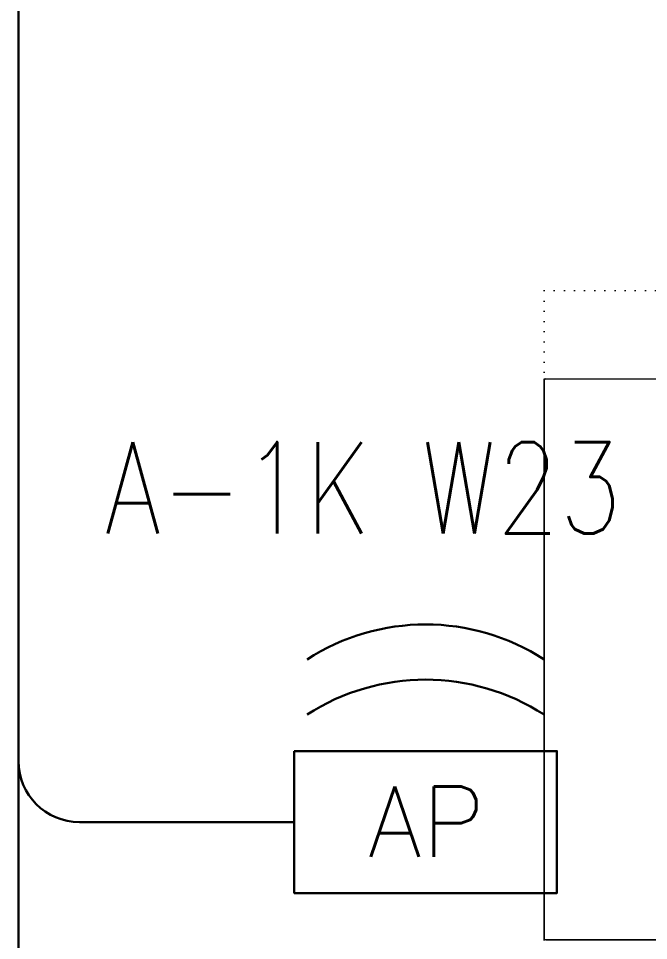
# Model space of a CAD drawing. Extents: x -2050 to 29725, y -1777 to 6820.
# Drawn here: x 1197 to 1300.3, y 943 to 1094.2 of the extents above; entities that cross this region are included whole.
import ezdxf

# ---------------------------------------------------------------- set-up
doc = ezdxf.new("R2010")
doc.units = 0
doc.header["$LTSCALE"] = 25
doc.header["$MEASUREMENT"] = 0
doc.linetypes.add('DOT2', pattern=[0.125, 0, -0.125])
doc.layers.get('0').update_dxf_attribs({"color": 9, "lineweight": 9})
for name, color, linetype, lineweight in [('05', 9, 'Continuous', 9), ('20', 9, 'DOT2', 9), ('DATA TAVAN', 160, 'Continuous', 30), ('E-ACCESS POINT (KABLOSUZ ERİŞİM İÇİN)', 7, 'Continuous', 30), ('E-YAZI', 7, 'Continuous', 30)]:
    doc.layers.add(name, color=color, linetype=linetype, lineweight=lineweight)
doc.styles.add('E-YAZI', font='txttw.shx')

# ---------------------------------------------------------------- blocks, each defined once
blk = doc.blocks.new('p-audi_unit-3')
at = {"lineweight": 0}
for p, q in [((-38, 163.7), (-38, 72.3)), ((-37.7, 164), (0, 164)), ((-37.7, 72), (0, 72))]:
    blk.add_line(p, q, dxfattribs=at)
blk.add_lwpolyline([(10, 0), (0, 0), (0, 72), (-38, 72), (-38, 164), (0, 164), (0, 184), (10, 184), (10, 164), (48, 164), (47.7, 72), (10, 72), (10, 0)], close=True)
for centre, start, end in [((-37.7, 163.7), 90, 180), ((-37.7, 72.3), 180, 270)]:
    blk.add_arc(centre, 0.3, start, end, dxfattribs=at)
at = {"layer": '20', "lineweight": 0, "ltscale": 0.5}
for p, q in [((-38, 5.5), (-38, 178.5)), ((-38, 178.5), (0, 178.5))]:
    blk.add_line(p, q, dxfattribs=at)
blk = doc.blocks.new('*U146')
at = {"layer": 'E-ACCESS POINT (KABLOSUZ ERİŞİM İÇİN)', "color": 4}
blk.add_lwpolyline([(-2.395, 3.237), (2.395, 3.237), (2.395, 0.647), (-2.395, 0.647)], close=True, dxfattribs=at)
at = {"layer": 'E-ACCESS POINT (KABLOSUZ ERİŞİM İÇİN)', "color": 3}
for centre in [(0, 1.555), (0, 0.549)]:
    blk.add_arc(centre, 3.988, 57.1828, 122.8172, dxfattribs=at)
at = {"layer": 'E-ACCESS POINT (KABLOSUZ ERİŞİM İÇİN)', "color": 3, "style": 'E-YAZI'}
blk.add_text('AP', height=1.28, dxfattribs=at).set_placement((-1.054, 1.311))

msp = doc.modelspace()

# ---------------------------------------------------------------- linework, layer by layer
at = {"layer": 'DATA TAVAN'}
for p, q in [((1196.96, 1314.72), (1196.96, 758.05)), ((1242.2, 962.4), (1206.96, 962.4))]:
    msp.add_line(p, q, dxfattribs=at)
msp.add_arc((1206.96, 972.4), 10, 180, 270, dxfattribs=at)

# ---------------------------------------------------------------- block references
at = {"layer": '05'}
msp.add_blockref('p-audi_unit-3', (1321.21, 871.08), dxfattribs=at)
at = {"layer": 'E-ACCESS POINT (KABLOSUZ ERİŞİM İÇİN)', "xscale": 9, "yscale": 9, "zscale": 9}
msp.add_blockref('*U146', (1263.76, 944.92), dxfattribs=at)

# ---------------------------------------------------------------- texts
at = {"layer": 'E-YAZI', "color": 6, "style": 'E-YAZI', "width": 0.8}
msp.add_text('A-1K W23', height=15, dxfattribs=at).set_placement((1211.1, 1009.72))

doc.saveas('drawing.dxf')
